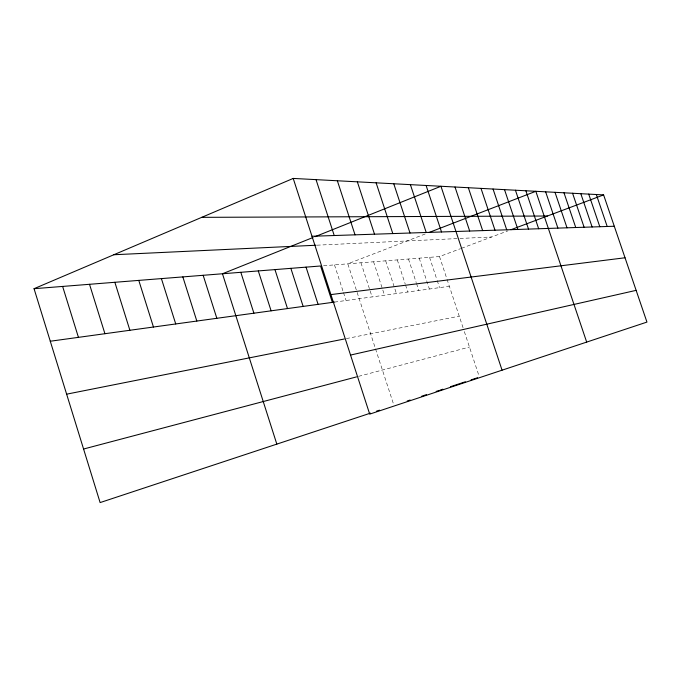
<?xml version="1.0" encoding="UTF-8"?>
<svg xmlns="http://www.w3.org/2000/svg" width="681" height="681" viewBox="0 0 681 681"><rect width="100%" height="100%" fill="white"/><g stroke="black" fill="none" stroke-linecap="round" stroke-linejoin="round"><path stroke-width="0.51" stroke-dasharray="3.4 2.55" d="M425.225 233.966L347.804 263.828L375.197 347.863M323.552 265.752L439.509 256.558L460.535 248.659M461.497 248.301L508.052 230.808M358.589 376.346L469.456 347.046M346.331 338.593L459.232 316.163M334.49 302.1L449.349 286.284M316.988 245.186L458.968 238.512M459.998 238.461L491.631 236.979M439.509 256.558L446.727 278.359M447.051 279.346L463.063 327.731M464.34 331.596L479.075 376.116M429.549 257.35L436.887 279.559M437.219 280.563L439.551 287.629M419.207 258.167L429.388 289.033M408.464 259.018L416.236 282.624M416.559 283.602L418.824 290.489M397.295 259.904L405.204 283.977M405.535 284.981L407.842 291.996M385.676 260.832L396.419 293.571M373.571 261.785L384.51 295.214M360.956 262.789L372.107 296.916M375.52 348.876L393.627 404.403M334.482 264.883L343.164 291.604M343.488 292.592L346.059 300.508"/><path stroke-width="1.02" d="M370.524 413.129L100.116 502.578L34.05 288.693L293.213 178.422L603.604 194.902L646.95 322.087L369.706 414.125L293.213 178.422M313.064 237.482L222.466 273.762L276.826 444.123M315.005 236.699L440.956 186.271L502.067 370.183M429.056 232.485L535.828 191.301L586.682 342.092M510.954 229.71L603.604 194.902M376.516 411.154L379.513 410.158M407.195 401.007L410.141 400.028M421.735 396.197L426.442 394.639M436.155 391.422L439.109 390.451M440.088 390.119L442.931 389.183M450.499 386.68L459.505 383.701M460.509 383.369L465.319 381.777M471.065 379.879L477.551 377.734M83.576 449.026L356.555 376.882M350.536 355.065L636.131 290.353M66.627 394.171L344.263 339.01M50.275 341.232L334.49 302.1M330.915 294.592L625.03 257.767M34.05 288.693L320.572 265.99L332.379 302.39M113.846 254.745L315.975 245.237M311.983 236.264L614.288 226.245M201.763 217.341L547.388 216.022M596.309 194.511L607.197 226.484M588.716 194.111L599.808 226.73M580.816 193.693L592.121 226.986M572.576 193.251L584.111 227.25M563.987 192.8L575.751 227.522M555.015 192.323L567.018 227.812M545.634 191.821L557.901 228.118M525.868 190.774L538.662 228.756M515.44 190.22L528.507 229.088M504.519 189.641L517.875 229.446M493.053 189.029L506.715 229.812M481.007 188.39L494.993 230.204M468.349 187.718L482.659 230.612M455.01 187.011L469.677 231.038M426.102 185.479L441.518 231.974M410.396 184.645L426.221 232.485M393.763 183.759L410.013 233.021M376.116 182.823L392.809 233.592M357.346 181.827L374.516 234.196M337.359 180.771L355.039 234.843M316.035 179.639L334.235 235.532M306.041 267.139L318.095 304.356M290.855 268.34L303.147 306.416M274.954 269.599L287.501 308.57M258.295 270.927L271.106 310.825M240.819 272.306L253.902 313.192M203.159 275.294L216.839 318.299M182.84 276.903L196.826 321.049M161.406 278.606L175.732 323.96M138.779 280.393L153.455 327.025M114.859 282.292L129.884 330.268M89.517 284.3L104.925 333.707M62.626 286.429L78.434 337.35"/></g></svg>
